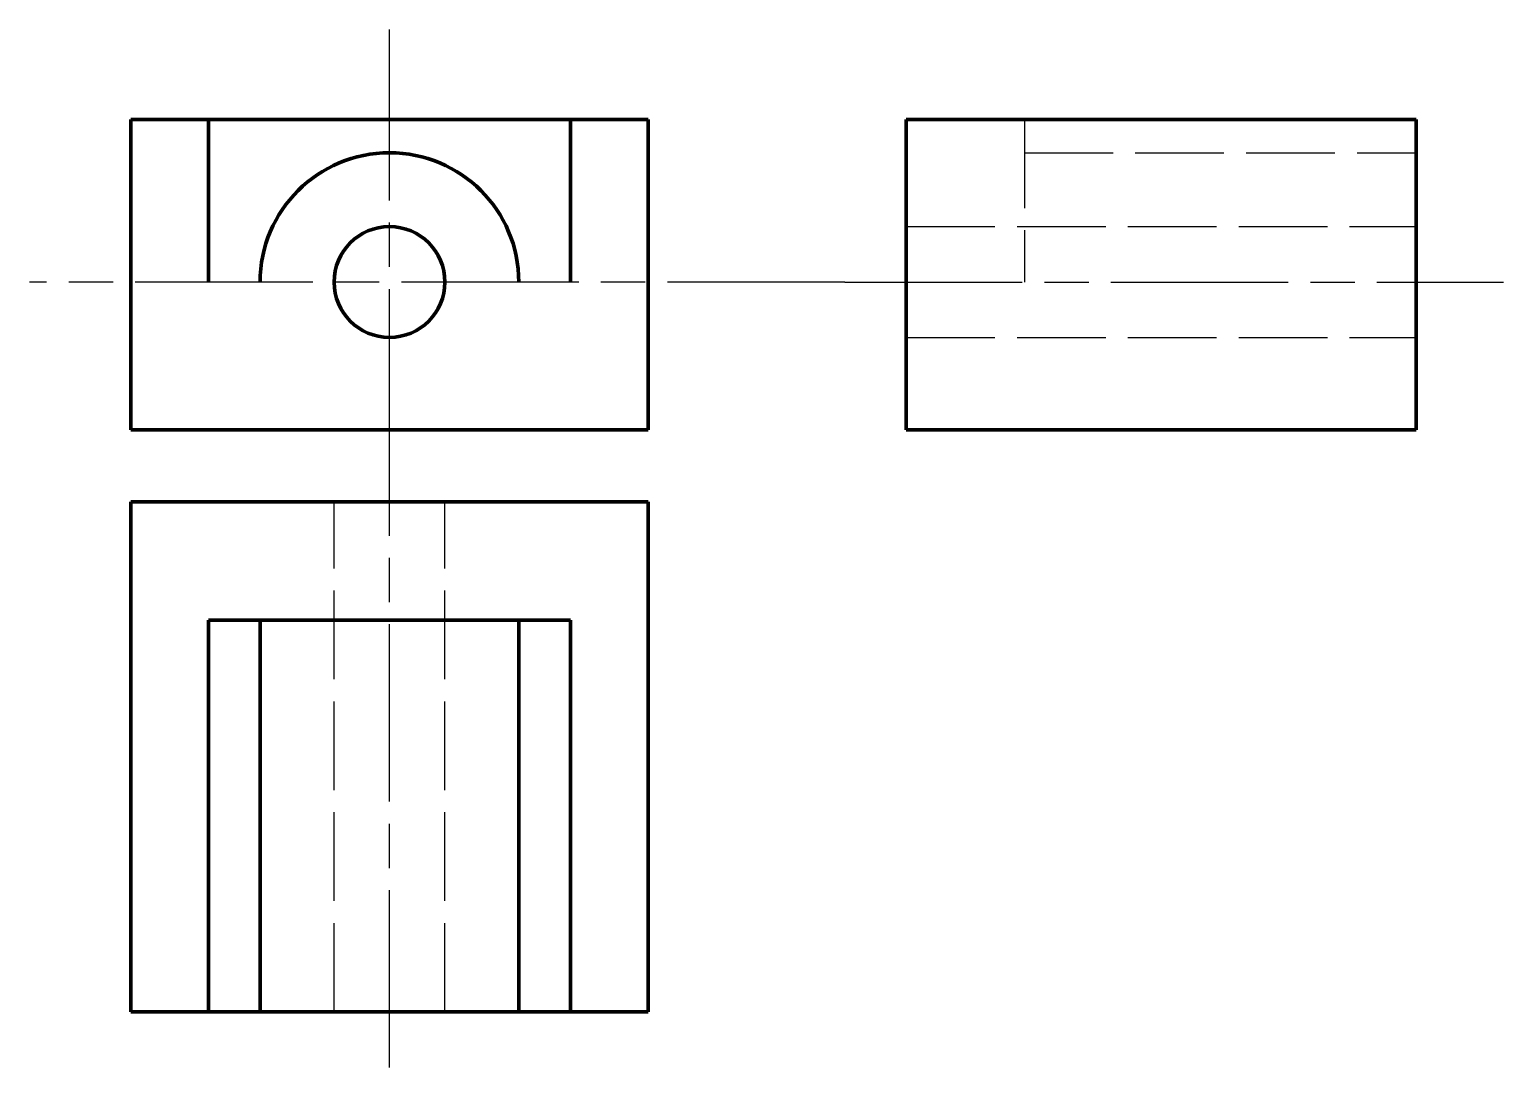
# Model space of a CAD drawing. Header units: inches. Extents: x 10 to 210, y 52 to 193.
import ezdxf

# ---------------------------------------------------------------- set-up
doc = ezdxf.new("R2010")
doc.units = ezdxf.units.IN
doc.header["$MEASUREMENT"] = 0
doc.linetypes.add('ACAD_ISO02W100', pattern=[15, 12, -3])
doc.linetypes.add('ACAD_ISO08W100', pattern=[36, 24, -3, 6, -3])

msp = doc.modelspace()

# ---------------------------------------------------------------- linework, layer by layer
at = {"color": 2, "linetype": 'ACAD_ISO08W100'}
for p, q in [((59, 133.83), (59, 192.97)), ((120.61, 158.78), (10.29, 158.78)), ((120.61, 158.78), (209.73, 158.78)), ((59, 52.44), (59, 133.83))]:
    msp.add_line(p, q, dxfattribs=at)
at = {"lineweight": 211, "ltscale": 10}
for p, q in [((94, 180.78), (24, 180.78)), ((24, 180.78), (24, 138.78)), ((34.5, 180.78), (34.5, 158.78)), ((83.5, 180.78), (83.5, 158.78)), ((94, 138.78), (94, 180.78)), ((197.91, 180.78), (128.91, 180.78)), ((128.91, 180.78), (128.91, 138.78)), ((197.91, 138.78), (197.91, 180.78)), ((24, 138.78), (94, 138.78)), ((128.91, 138.78), (197.91, 138.78)), ((94, 129), (24, 129)), ((24, 129), (24, 60)), ((94, 60), (94, 129)), ((34.5, 113), (83.5, 113)), ((24, 60), (94, 60))]:
    msp.add_line(p, q, dxfattribs=at)
at = {"color": 6, "linetype": 'ACAD_ISO02W100'}
for p, q in [((144.91, 180.78), (144.91, 158.78)), ((144.91, 176.28), (197.91, 176.28)), ((128.91, 166.28), (197.91, 166.28)), ((128.91, 151.28), (197.91, 151.28)), ((51.5, 60), (51.5, 129)), ((66.5, 60), (66.5, 129))]:
    msp.add_line(p, q, dxfattribs=at)
for p, q in [((41.5, 158.78), (34.5, 158.78)), ((83.5, 158.78), (76.5, 158.78))]:
    msp.add_line(p, q)
at = {"linetype": 'Continuous', "lineweight": 211, "ltscale": 10}
for p, q in [((34.5, 60), (34.5, 113)), ((41.5, 60), (41.5, 113)), ((76.5, 60), (76.5, 113)), ((83.5, 60), (83.5, 113))]:
    msp.add_line(p, q, dxfattribs=at)
at = {"lineweight": 211, "ltscale": 10}
msp.add_circle((59, 158.78), 7.5, dxfattribs=at)
msp.add_arc((59, 158.78), 17.5, 0, 180, dxfattribs=at)

doc.saveas('drawing.dxf')
